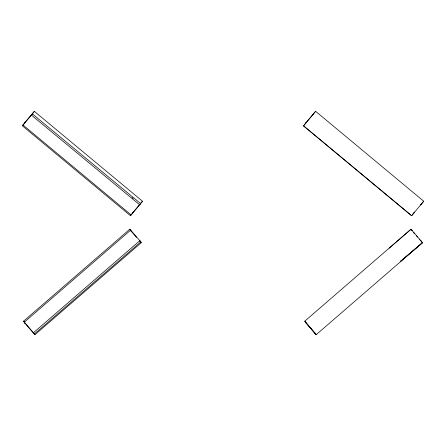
<?xml version="1.0" encoding="UTF-8"?>
<svg xmlns="http://www.w3.org/2000/svg" width="446" height="446" viewBox="0 0 446 446"><rect width="100%" height="100%" fill="white"/><g stroke="black" fill="none" stroke-linecap="round" stroke-linejoin="round"><path stroke-width="0.67" d="M24.987 122.544L24.725 122.862L34.336 111.355L142.486 201.213L133.098 212.424M412.132 215.167L411.613 215.775L303.514 125.867L306.168 122.583M304.278 124.958L315.601 111.305L423.7 201.213L421.253 204.251L421.816 203.571M34.364 111.327L31.822 114.477M24.212 123.47C25.968 121.323 20.968 127.461 22.746 125.348L31.549 114.812M132.958 212.603L130.41 215.758L139.737 204.614M306.123 122.622L315.595 111.31M142.464 201.235L139.832 204.497M413.152 213.846L411.669 215.708L303.52 125.861M413.236 213.773L414.267 212.491L413.498 213.417M132.284 213.417L133.019 212.53L132.836 212.759M305.398 123.509L306.201 122.544M313.716 113.663L312.914 114.628M140.038 204.251L140.601 203.571L32.329 113.875M32.201 114.037L31.733 114.589M25.048 122.466L25.333 122.115M31.638 114.706L31.354 115.057L139.609 204.775M133.148 212.374L133.432 212.023M306.263 122.466L306.547 122.115M312.852 114.706L312.568 115.057M420.823 204.775L421.269 204.24L420.667 204.965M414.223 212.53L414.646 212.023M304.033 125.259L303.564 125.811M412.377 214.866L423.694 201.218M23.008 125.019L131.135 214.9M389.258 248.104L411.028 229.216L422.468 242.713L316.186 334.695L314.77 332.649M24.948 323.233L23.532 321.192L129.814 229.216L139.882 240.756M130.656 230.125L24.379 322.107L24.145 321.889L24.842 323.077M140.825 241.866L141.254 242.713L34.961 334.69L34.548 333.842L140.825 241.866L139.944 240.829M315.344 333.775L304.746 321.192L411.028 229.216L411.374 229.902M422.451 242.708L400.447 261.373L422.468 242.719L421.704 241.894M304.746 321.187L305.638 322.196M141.237 242.708L140.741 242.178M23.532 321.187L34.387 334.015L34.113 333.719M132.033 197.539L133.103 198.431M22.35 125.8L130.455 215.708M316.175 334.69L306.118 323.144M34.961 334.69L34.08 333.686M305.348 321.878L305.61 322.163M130.422 229.907L131.23 231.257M421.693 241.844L421.693 241.665M315.355 333.753L315.59 334.009L305.594 322.107M140.423 241.777L139.487 240.706M411.92 230.22L411.636 229.907L412.087 230.799M413.542 232.483L414.117 233.141M414.161 233.236L414.735 233.894M416.413 235.778L417.562 237.094M419.279 239.073L419.898 239.82M420.427 240.388L421.002 241.046M136.476 237.278L130.884 230.861M24.904 323.144L34.13 333.775M306.056 323.077L305.332 321.867M421.186 240.868L421.615 241.509M130.801 230.755L130.427 230.309M411.703 230.387L411.452 230.064M34.548 333.842L33.556 332.649L139.838 240.667L140.668 242.039M129.814 229.216L130.238 230.064"/></g></svg>
